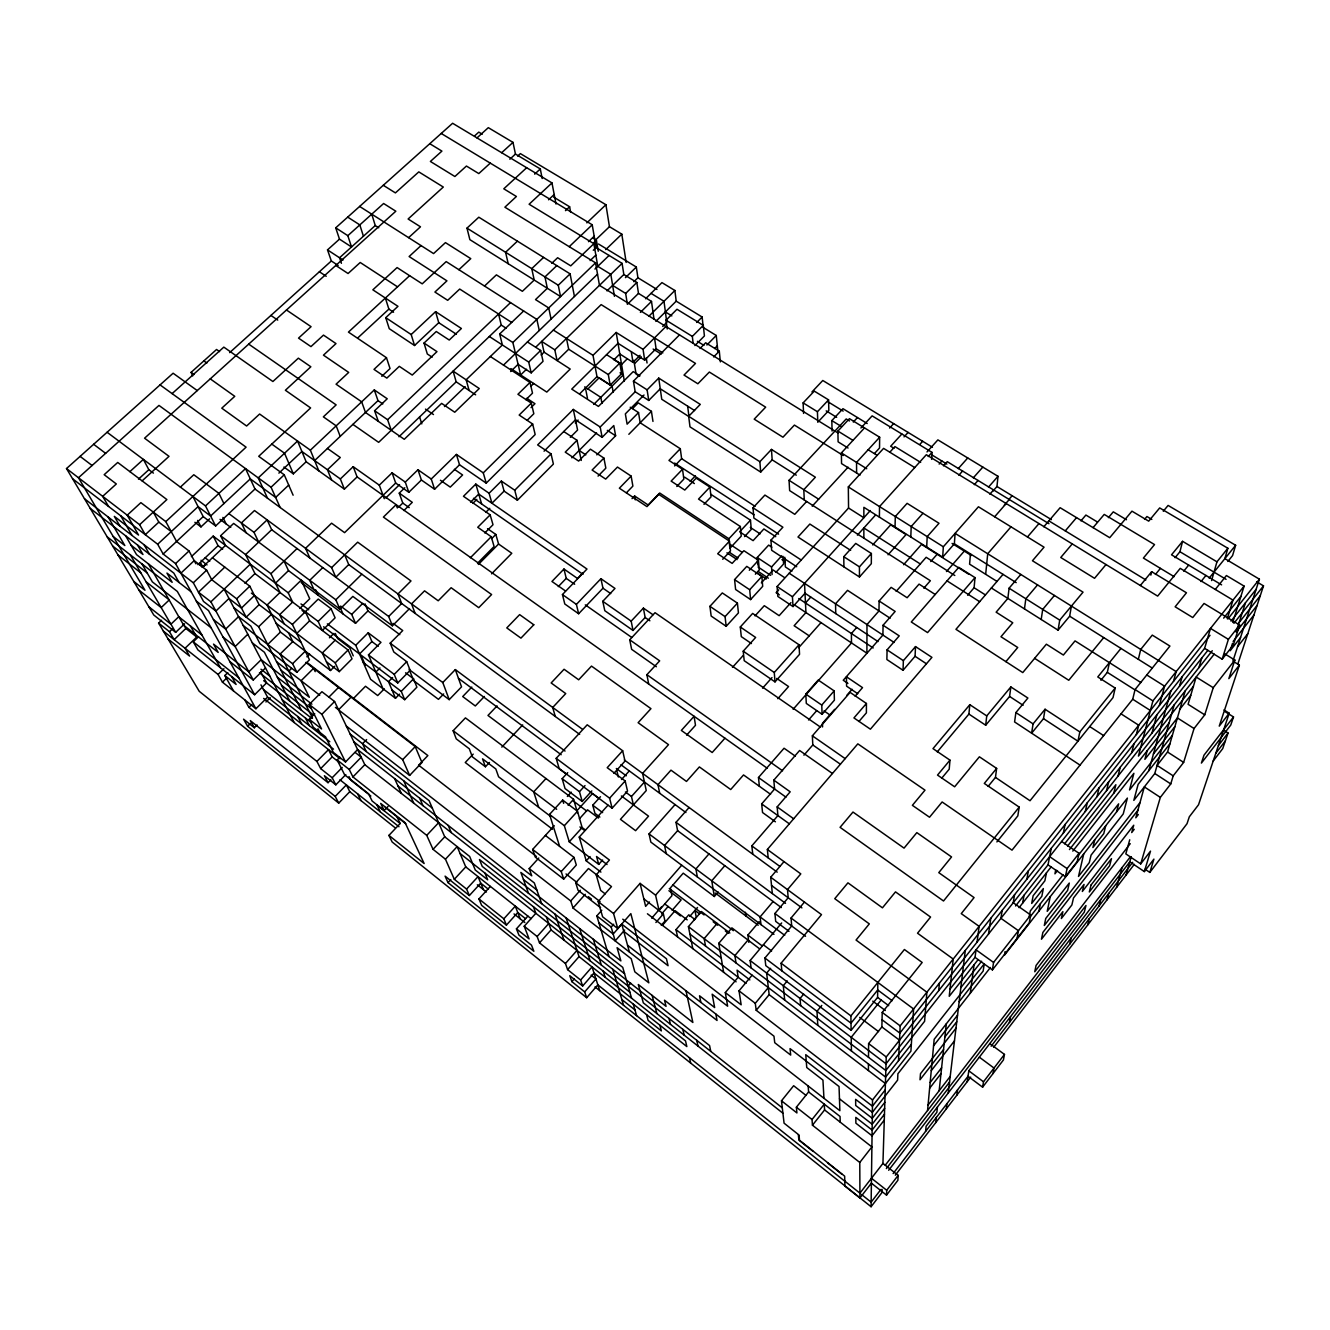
<?xml version="1.0" encoding="UTF-8"?>
<svg xmlns="http://www.w3.org/2000/svg" width="1330" height="1330" viewBox="0 0 1330 1330"><rect width="100%" height="100%" fill="white"/><g stroke="black" fill="none" stroke-linecap="round" stroke-linejoin="round"><path stroke-width="1.5" d="M863.852 538.085L863.852 527.993L920.443 564.053M803.935 755.174L812.796 744.966L812.364 735.823L850.103 692.398L866.428 703.47L866.395 712.83L858.964 721.458M843.918 566.879L843.769 556.705L855.722 543.421L871.383 553.496L871.316 563.687L859.463 576.971L797.983 537.021L809.854 524.053L850.635 550.354M868.407 1070.55L868.457 1063.983M868.507 1057.3L868.606 1043.585L881.873 1026.926L882.222 1012.429L922.172 962.471L904.4 949.504L850.901 1015.887L851.117 1030.318L765.781 965.63L764.916 958.032L791.699 925.996L791.051 918.033L804.434 902.073M848.058 448.027L838.1 441.843L837.9 431.07L849.438 418.667L879.662 437.221L879.529 447.994L874.458 453.53M879.396 517.137L879.529 506.58L926.328 454.727L1157.665 596.106L1180.242 568.359L1232.993 600.113L1227.274 618.733M594.992 986.893L871.084 1206.726L872.53 1099.943L910.917 1051.132L913.594 1008.971L791.051 918.033M935.206 594.477L919.063 584.119L907.143 597.735L891.133 587.361L879.113 600.994L878.98 610.936L866.994 624.568L866.894 653.196L794.293 604.801M879.113 600.994L895.157 611.451L883.07 625.25L882.904 635.058L843.253 680.262L847.925 683.421M851.117 1030.318L877.584 997.384L877.85 982.454M883.07 625.25L899.23 635.873L887.077 649.855L886.877 659.53L903.037 670.287L915.073 656.288L915.522 646.58L931.931 657.369L870.402 729.189L853.943 717.934L866.428 703.47M895.04 527.029L895.306 516.522L907.11 503.339L938.997 523.272L927.21 536.622L926.678 547.046M882.123 1189.369L882.023 1192.478L871.084 1206.726M844.783 1181.123L859.928 1193.16L882.937 1163.418L886.246 1056.951L1207.873 650.32M903.037 670.287L903.369 660.661L915.522 646.58M910.801 537.004L911.2 526.53L922.987 513.28M805.98 1095.371L793.644 1085.729L781.491 1100.791L784.068 1123.168L799.014 1135.005L799.53 1140.309L844.65 1176.136L844.932 1186.027L859.945 1197.981L871.399 1183.168L886.512 1195.121L886.711 1190.267L898.166 1175.354L882.937 1163.418M898.515 1060.692L900.177 1025.879L1210.017 635.324M931.648 459.382L932.014 452.383L872.131 415.874L860.926 427.994M898.166 1175.354L897.883 1180.309L886.512 1195.121M914.741 467.562L883.586 448.376L848.324 486.913L848.557 508.01L863.852 517.736L863.868 507.312L942.671 557.154L943.336 546.78L978.431 506.78L1044.05 547.179L1032.462 560.761L1083.036 592.149L1059.727 620.113L1058.065 630.154L991.382 587.976M942.671 557.154L954.358 543.804L955.106 533.363L1176.186 671.6L1173.492 681.376M969.819 704.684L968.905 714.077L985.696 725.232L986.744 715.906L969.819 704.684L932.995 748.624L949.969 760.145L949.204 769.189L941.806 778.1M970.468 553.928L969.587 564.153L997.018 581.443M967.625 595.258L974.092 587.744L975.023 577.619L958.78 567.345L911.299 621.991L927.575 632.598L975.023 577.619M925.614 1131.365L926.096 1126.261L936.869 1112.279L937.434 1107.009M927.559 1110.484L934.175 1039.312L990.434 967.492M938.697 990.634L939.396 983.153M985.663 574.294L987.725 553.745L1011 526.83M992.928 491.102L996.968 486.497L997.999 476.306L937.883 439.881L927.01 451.934M935.771 1122.57L936.32 1117.466M939.163 1090.716L946.295 1023.834M946.328 1108.854L946.943 1103.651M948.224 1093.011L965.281 950.485M1020.808 574.444L1009.088 588.209L1007.857 598.4L996.137 612.182L1012.762 622.773L1000.975 636.738L1017.733 647.494L1005.879 661.642M988.14 786.379L995.472 777.402L996.636 768.391L979.395 756.803L954.641 786.795L937.517 775.091L949.969 760.145M956.819 1095.205L957.517 1089.918M970.302 993.194L974.059 964.799M975.04 957.384L976.037 949.836L993.56 962.421L992.413 969.886L975.04 957.384L950.002 989.121M977.051 942.155L979.129 926.362L961.258 913.627L974.075 897.584L938.78 872.646L951.549 856.936L916.836 832.63L904.051 848.124L852.979 812.048L840.078 827.343L943.519 900.992L1019.196 807.111L984.3 783.437L996.636 768.391M985.696 725.232L1009.586 696.438L1010.85 686.928L1027.89 698.034L1015.887 712.581L1014.591 721.941L1080.359 765.332M1024.466 608.907L1025.829 598.766L1037.55 584.901M967.242 1081.639L968.805 1070.816L1129.818 861.807L1144.349 871.599L1153.908 859.114L1149.818 872.413L1145.047 869.205M988.523 934.026L990.784 918.282M1041.19 619.481L1042.72 609.406L1054.424 595.458M1002.155 910.418L1000.925 918.315L1018.431 930.701L1017.068 938.382M1019.196 807.111L1017.816 815.889L996.885 841.923M1045.064 709.239L1033.078 723.869L1031.615 733.179L1043.501 718.649L1045.064 709.239L1079.827 731.916L1077.948 741.192L1043.501 718.649M893.128 1173.575L968.024 1076.269L982.604 1087.175L983.502 1081.789L1004.466 1054.407L989.786 1043.585M1005.098 951.582L1004.499 955.139L1127.391 798.083L1123.235 813.943L1091.065 855.14L1089.27 862.638L1078.497 876.453L1083.734 853.877M1014.557 894.708L1013.227 902.738L1030.717 915.007L1029.254 922.804L992.413 969.886M1058.065 630.154L1069.652 616.206L1071.415 606.081M1022.654 903.087L1024.034 895.24M1026.893 879.13L1028.356 870.851M993.045 1073.526L994.009 1068.057L979.329 1057.167M1009.42 1022.471L1010.501 1016.685M1029.237 916.553L1030.285 910.984L1041.855 896.237L1043.352 888.573L1031.698 903.436L1033.127 895.755L1044.881 880.793L1046.444 872.879M1004.466 1054.407L1003.418 1059.96L982.604 1087.175M1038.913 911.166L1040.376 903.768M1015.555 905.996L1048.023 864.833L1051.282 848.291M1050.235 896.703L1047.209 911.333L1069.287 883.053L1067.641 890.368L1045.746 918.481L1044.299 925.497L1139.993 802.589M1055.754 869.887L1054.939 873.827L1057.5 870.568M1063.352 833.046L1065.114 824.45M1100.908 680.245L1107.325 672.348L1109.42 662.639M1048.023 864.833L1065.33 876.703L1067.092 868.59L1079.046 853.328L1061.606 841.474M1085.297 811.5L1087.225 802.855M1120.974 648.408L1097.782 676.953L1115.172 688.059L1113.027 697.602L1030.018 800.743L995.472 777.402M1079.046 853.328L1077.184 861.557L1065.33 876.703M1097.017 796.653L1099.046 787.925M1150.849 575.125L1151.664 571.684L1186.46 592.781L1175.138 606.796L1192.761 617.552L1204.049 603.454L1239.66 625.05L1233.276 645.067L1222.187 659.181L1204.614 648.358L1210.5 628.408L1228.388 639.348L1222.187 659.181M1069.702 944.134L1071.215 937.883M1094.756 839.795L1092.894 847.526L1103.767 833.611L1105.712 825.797M1106.56 790.619L1108.655 781.924M1138.347 659.314L1140.724 649.422L1152.279 635.108L1169.918 646.064L1135.072 689.572L1132.711 699.231L1012.014 850.153L942.122 801.973L929.52 817.235L912.38 805.332L924.998 790.153L857.833 743.852L767.36 849.471L768.191 857.883M1113.792 793.195L1115.887 784.717L1067.574 846.046M1118.031 776.072L1120.209 767.294M1175.072 557.686L1179.943 551.734L1182.57 541.327L1216.95 561.809L1211.597 580.578M1087.724 924.932L1089.337 918.631M1116.585 811.882L1118.646 803.852L1078.081 855.622M1131.68 752.763L1133.991 743.736M1136.335 734.559L1138.713 725.216L1121.024 713.844M1099.062 905.979L1100.774 899.512M1215.271 589.456L1226.41 575.541L1244.115 586.114L1152.911 700.893L1138.414 756.105L1193.426 686.28M1107.009 899.861L1108.738 893.411M1147.208 750.719L1144.881 759.33L1177.399 717.934L1194.057 728.524L1183.65 762.389L1173.193 775.856L1170.766 783.919L1160.342 797.385L1140.708 863.902L1125.828 853.893L1129.735 839.779M1151.963 733.046L1156.884 714.792M1159.411 705.415L1164.598 686.197L1146.776 674.958M1116.568 887.426L1122.038 867.592M1148.804 770.718L1170.832 691.001M1126.061 875.074L1131.248 856.72M1169.951 743.703L1138.131 784.351L1133.825 800.377L1154.789 773.511L1174.207 704.85M1179.477 686.23L1182.171 676.687M1173.193 775.856L1157.083 765.398L1167.541 752.015L1185.213 690.902M1043.817 526.763L1060.126 507.711L1109.719 537.702L1131.946 511.169L1148.704 521.144L1159.693 507.927L1227.873 548.259L1224.864 558.65L1259.41 579.182L1232.91 661.126M1198.928 667.627L1201.755 658.067M1163.285 511.235L1168.106 505.433L1235.637 545.267L1232.578 555.558L1227.839 561.476M1144.349 871.599L1150.516 851.117L1140.708 863.902M1232.76 622.423L1244.115 586.114M1194.057 728.524L1204.747 714.825L1213.243 687.693L1234.855 660.062L1224.631 653.778M1232.544 643.321L1230.184 650.719L1240.541 637.536M1245.412 602.872L1236.119 632.049L1257.066 605.466M1234.855 660.062L1228.837 678.633L1239.377 665.116L1234.356 662.024M1237.798 664.136L1263.5 585.865L1256.7 581.825M1239.377 665.116L1219.244 726.13L1229.219 713.229L1223.966 709.937M1229.219 713.229L1198.53 804.75L1189.303 816.82L1187.025 823.702L1149.818 872.413M1224.664 730.868L1228.039 733.013L1222.736 748.591L1213.209 760.993M1233.509 716.953L1230.765 725.05L1201.406 763.088L1203.966 755.224L1233.509 716.953L1224.897 711.55M1215.77 753.329L1225.379 740.86M880.942 1189.419L871.15 1202.154L861.441 1194.44M991.133 1046.228L1132.678 862.305M895.306 1175.205L970.701 1077.134M993.61 1047.342L1134.324 864.317M885.281 1165.196L949.537 1082.055M886.362 1168.571L1084.316 912.097L1085.962 905.481L1034.757 971.748L1036.07 965.447L1130.234 843.686M888.656 1170.267L1130.517 856.603M1218.38 745.548L1228.039 733.013M1134.224 829.322L1131.714 832.563L1133.742 825.232L1082.354 891.466L1084.05 884.417L1073.493 897.999L1071.88 904.949L1061.357 918.531L1062.886 911.649L1041.457 939.229L1042.87 932.43L1137.882 810.253M928.057 1105.064L950.202 1076.436M930.152 1082.504L941.623 1067.757M1138.33 814.525L1135.803 817.8L1144.332 786.894L1160.342 797.385M929.62 1088.273L940.992 1073.626M884.284 1120.093L872.048 1135.77L855.888 1123.185L855.822 1117.383L872.114 1130.051L884.45 1114.257M955.971 1028.223L920.493 1073.692L920.011 1079.761L943.552 1049.553M859.779 1162.47L871.882 1146.926L824.583 1109.935L824.268 1104.166L812.032 1119.527L812.447 1125.197L859.779 1162.47L859.945 1197.981M931.266 1070.667L954.458 1040.875M993.56 962.421L1030.717 915.007M884.832 1102.304L872.28 1118.314L855.705 1105.479L855.639 1099.361L872.364 1112.296L897.6 1080.126L897.9 1073.759L984.217 963.868L983.186 971.016L959.163 1001.656M1030.168 916.786L1063.102 874.741M1172.395 735.241L1129.536 789.954L1133.891 773.312L1072.795 851.1M884.65 1108.339L872.197 1124.232L839.463 1098.813M933.577 1045.796L957.534 1015.172M944.899 1036.901L956.752 1021.756M885.215 1089.918L872.447 1106.178L805.764 1054.69L806.745 1067.524L822.938 1080.076L823.952 1098.297M1153.426 753.994L1174.872 726.662M1237.565 646.729L1247.789 633.712M1064.615 843.802L1214.207 654.144M1239.161 622.49L1260.258 595.757M1228.388 639.348L1239.66 625.05M911.333 1044.416L885.614 1077.084L688.425 926.628L701.425 911.515L729.838 933.012M977.733 960.11L949.238 996.303L953.211 959.03L917.534 933.211L930.568 917.052L895.506 891.881L882.455 907.825L847.942 882.837L834.758 898.681L869.305 923.885L856.054 940.061L926.894 992.197L924.599 1021.307L885.813 1070.5L718.782 943.303L731.882 927.875L759.347 948.623M1019.046 907.675L1051.149 866.894M960.825 987.675L981.607 961.241M1069.453 849.571L1169.12 722.855M1179.959 709.073L1190.732 695.374M1233.126 641.459L1253.924 615.025M1230.982 621.127L1256.135 589.306M1212.278 650.719L886.029 1063.784L750.137 960.526L781.674 922.953M1233.924 623.321L1263.5 585.865M1223.667 618.134L1240.89 596.422M1204.614 648.358L899.845 1033.094L882.056 1019.744M1227.972 618.866L1259.41 579.182M812.447 1125.197L824.583 1109.935M881.341 999.794L851.217 1037.334L851.433 1050.999M781.491 1100.791L796.919 1112.944L796.371 1107.208L808.607 1091.93L808.158 1085.978M1209.153 578.151L1235.637 545.267M1079.827 731.916L1115.172 688.059M1201.023 581.559L1205.944 575.458M1216.95 561.809L1227.873 548.259M1183.75 571.152L1188.671 565.084M821.774 1005.43L816.986 1011.315L817.8 1025.33M1103.734 637.585L1068.771 680.278L1034.607 658.333M1155.454 574.444L1160.425 568.359M1182.57 541.327L1171.531 554.81L1221.605 584.868M803.669 994.092L800.062 998.464L800.627 1005.63M1140.309 585.516L1151.664 571.684M787.244 980.925L783.287 985.713L784.683 1000.077M872.53 1099.943L756.205 1010.285L755.274 1003.319L768.324 987.591M756.205 1010.285L769.156 994.657L766.645 973.078L770.619 968.323M1106.011 564.552L1094.557 578.301L1060.758 557.486L1072.246 543.904M1144.565 519.365L1146.942 516.522L1151.83 519.432M781.841 970.85L781.109 963.203L821.491 914.624L770.718 877.251L784.002 861.624M986.744 715.906L1010.85 686.928M749.854 979.911L737.086 970.135L738.15 977.251L725.316 992.562L741.159 1004.798L739.031 990.833L752.098 975.206M937.284 751.882L968.905 714.077M748.823 942.355L747.876 935.09L759.197 921.69M1093.061 527.628L1104.233 514.411L1154.523 544.585L1143.401 558.068L1174.157 576.671M747.992 940.044L734.892 955.572L736.005 962.92M789.006 931.333L775.689 921.391L774.925 913.494L788.175 897.767L787.51 889.604L800.793 873.877L767.36 849.471M1108.389 517.653L1113.276 511.851L1126.46 519.731M773.129 901.507L760.095 916.919L760.993 924.616M1080.958 520.861L1085.895 515.043L1097.35 521.958M1065.28 530.87L1076.535 517.636M717.153 923.419L704.168 938.631L705.515 946.012M1027.458 536.971L1038.963 523.571M1003.036 574.377L955.954 629.323L1022.77 672.581L1046.378 644.202L1063.385 655.042L1075.039 640.894L1140.824 682.506M677.569 936.902L676.006 929.637L688.774 914.824L694.925 919.479M628.126 986.145L630.686 983.169M689.821 916.387L697.502 907.476M752.78 854.226L751.816 845.897L777.9 815.606L777.169 806.911L790.186 791.816L773.811 780.161L799.596 750.502L832.43 773.495M693.678 920.111L696.222 917.151L694.958 910.435L699.597 913.943M398.003 786.047L620.877 960.892L617.087 947.675L631.235 958.731L634.809 971.831L648.841 982.837L630.836 913.643L617.768 928.573L613.562 913.511L640.079 883.369L655.574 895.173L659.065 910.485L671.949 895.672L670.337 887.975L683.238 873.162L714.326 896.503L718.167 892.031M724.8 865.68L711.766 880.793L714.326 896.503M775.423 821.807L762.539 812.514L761.674 803.918L774.592 789.023L773.811 780.161M855.14 696.139L862.522 687.627L846.462 676.787L846.595 686.18L857.75 693.728M672.165 910.318L681.126 899.961L668.924 890.718M661.276 925.314L664.967 921.042L663.371 913.893L643.803 898.831M662.44 925.298L675.091 910.668L687.194 919.878M845.348 1181.639L597.852 984.865L586.68 997.733L584.685 991.897L595.956 978.963L591.135 975.139M651.7 918.182L661.742 906.628M708.94 853.927L695.906 868.939L697.319 876.919M834.625 709.356L822.439 723.37L822.572 726.945M846.745 695.424L852.081 689.289M661.625 913.976L668.125 906.478M655.906 922.505L663.371 913.893M566.098 917.916L579.049 956.619L685.532 1040.925L686.845 1046.577L594.011 972.978L582.673 985.996L580.628 980.011L592.05 966.91L599.73 990.684M624.651 930.036L615.158 940.909L611.185 927.06L596.821 915.888L601.792 910.252M649.472 901.973L645.632 906.362L640.079 883.369M655.574 895.173L681.708 865.232M759.38 786.296L758.482 777.518L784.052 748.241L795.323 756.155M808.557 719.995L816.62 710.752M822.106 714.293L821.757 705.066L834.159 690.885L818.216 680.029L805.814 694.127L806.296 703.42L822.106 714.293L834.392 700.195L834.159 690.885M923.835 588.192L930.352 580.728L789.638 490.604L789.056 480.313L846.213 418.95L849.488 420.962M1009.453 498.817L1012.13 495.741M946.495 571.551L964.3 551.102M1004.316 505.184L1009.271 499.498M994.657 516.771L1006.178 503.538M623.72 931.283L668.059 965.713L666.463 958.78L621.758 924.134L613.18 934.042L598.932 922.937M584.685 991.897L571.867 981.64L574.361 978.78M896.154 591.401L926.162 557.287L954.807 575.491M793.129 709.306L851.483 642.939L851.4 633.496L856.636 627.544M988.506 487.113L997.999 476.306M580.628 980.011L567.611 969.637L579.049 956.619M930.767 561.543L937.151 554.261M989.869 494.178L993.593 489.939M611.185 927.06L613.662 924.234M689.09 807.51L676.006 822.322L677.602 830.685L664.535 845.498L666.214 853.627M567.611 969.637L565.45 963.502L576.971 950.401M617.768 928.573L602.623 916.802L598.168 901.607L611.484 886.578L596.222 874.857L609.423 860.028L579.248 837.052L608.01 805.199M777.801 698.699L788.557 686.546L776.72 678.416M973.311 477.836L982.82 467.113M903.585 564.718L921.54 544.386L968.722 574.227M974.308 484.669L978.032 480.463M773.977 934.342L650.852 842.106L649.04 833.91L675.075 804.583M762.572 688.175L771.999 677.602M798.648 647.71L821.009 622.623M958.232 468.642L967.741 457.969M565.45 963.502L539.514 942.854L551.052 929.903L546.447 916.985M715.856 1014.059L717.036 1020.459L573.031 908.024L585.25 894.292M724.933 738.2L712.198 752.514L681.342 730.419L694.094 716.288L695.49 725.299L686.646 735.124M740.295 626.995L755.639 637.452L743.221 651.185L744.202 660.694L775.008 681.891L799.546 654.31L799.031 644.751L752.647 613.429L740.295 626.995L741.292 636.621L751.45 643.554M888.074 554.793L906.046 534.577L890.668 524.851L872.679 544.934M958.864 475.209L962.588 471.036M600.595 907.725L578.035 890.236L575.724 882.788L588.475 868.523L598.184 875.971M859.463 576.971L859.446 566.846L871.383 553.496M585.416 830.02L582.141 827.559L577.469 811.25L562.657 800.062L549.523 814.426L564.336 825.697L569.257 841.807L598.733 864.367L602.606 860.028M539.514 942.854L537.137 936.52L548.758 923.502M573.031 908.024L570.736 900.975L580.329 890.219M775.008 681.891L774.276 672.498L799.031 644.751M527.877 916.104L516.439 928.839L529.107 938.93L524.22 926.245L535.84 913.294L533.43 906.727M939.146 464.07L941.889 461.011M600.911 872.098L586.231 860.842L590.055 856.57M943.519 465.832L947.243 461.676L1048.954 523.704M574.011 857.418L576.322 865.032L563.687 879.113L561.243 871.582L574.011 857.418L545.383 835.44M633.396 804.899L631.467 796.487L644.452 782.057M805.481 602.989L810.735 597.137M525.583 918.731L517.769 912.53L506.414 925.115L503.854 918.797L515.292 906.146L520.196 918.814M732.481 667.361L743.254 655.424M790.968 602.59L779.147 615.674L764.285 605.682L755.041 615.873M848.557 508.01L777.102 586.547L777.801 596.422L793.013 606.563L805.016 593.246L878 641.575M857.401 535.142L875.389 515.192M928.274 456.523L932.014 452.383M612.116 808.191L627.527 791.101L625.167 780.959L607.212 767.693L622.656 750.735L587.212 724.8L556.189 758.333L559.199 768.607L612.116 808.191L609.606 798.183L556.189 758.333M621.509 779.513L629.306 770.918M569.257 841.807L582.141 827.559M609.606 798.183L625.167 780.959M793.013 606.563L792.431 596.738L870.319 510.57M576.788 810.884L592.482 793.611L598.467 798.1M564.336 825.697L577.469 811.25M778.715 589.822L776.105 592.681L779.397 594.892M613.895 773.329L625.017 761.093L622.656 750.735M350.139 734.027L531.767 875.822L529.19 868.59L538.783 858.033M579.348 818.864L587.544 809.82L598.467 818.05M599.863 817.069L594.959 813.378L592.748 805.215L600.462 796.703M919.961 444.27L922.671 441.277M591.817 790.918L582.224 801.475L579.481 791.683L585.017 785.598M889.82 452.2L894.94 446.597L920.659 462.391M568.126 805.315L573.596 799.313L465.433 717.884L453.148 730.735L456.24 738.865L469.34 748.823L472.3 756.77L485.417 766.762L489.44 762.472M904.051 436.872L908.107 432.416M563.687 879.113L535.275 857.085L532.632 849.438L554.261 825.697M761.342 582.856L773.096 570.005L784.567 577.602M567.361 796.471L571.268 792.181M726.18 626.297L738.433 612.897L737.418 603.138L722.29 592.931L709.937 606.33L711.168 616.056L726.18 626.297L725.066 616.621L737.418 603.138M750.602 599.581L762.688 586.347L761.874 576.422L746.762 566.381L734.576 579.614L735.606 589.489L750.602 599.581L749.688 589.739L761.874 576.422M901.856 434.012L890.668 446.265L894.009 448.31M776.022 572.266L783.586 564.003L783.104 556.389M506.414 925.115L481.643 905.331L478.933 898.93L490.371 886.395M879.662 437.221L856.553 462.391L856.603 473.014M755.374 574.227L759.264 569.988L758.449 560.312L743.902 550.703L732.148 563.388L717.701 553.762L729.455 541.144L658.749 494.361L646.962 506.614L619.364 488.21L631.135 476.107L617.469 467.063L605.699 479.099L592.116 470.055L603.903 458.085L590.42 449.174L578.65 461.078L565.25 452.15L577.037 440.313L563.737 431.519M889.587 428.044L893.644 423.622M488.393 889.238L480.729 883.153L469.374 895.539L466.581 889.088L478.019 876.62L483.389 889.604M772.115 574.527L771.55 566.962L781.707 555.874M757.867 565.084L757.236 557.503L768.657 545.101L771.832 547.179M749.305 570.254L758.449 560.312M812.198 506.198L848.058 467.212M582.224 801.475L565.051 788.557L562.158 778.682L567.694 772.647M859.978 475.126L841.541 463.605L841.375 452.932L864.5 427.911M516.439 928.839L518.916 935.09L531.501 945.148L533.862 951.266L447.994 882.605L450.804 879.562M545.998 778.532L533.696 791.865L538.733 807.376M454.311 879.296L465.749 866.911L457.154 846.612L445.45 859.197L454.311 879.296L466.581 889.088M648.674 684.019L646.895 674.692L659.663 660.844L629.722 639.797L655.042 612.698L820.527 727.144M796.703 566.73L771.666 550.288L770.918 540.18L782.888 527.212L753.013 507.811L764.916 495.076L794.775 514.328L806.579 501.526M722.722 559.265L730.486 550.903L729.455 541.144M744.567 536.605L751.284 529.373L750.486 520.196L710.719 494.228M853.295 422.059L857.468 417.57M740.328 526.497L741.242 536.123L729.904 548.326L728.89 538.766L740.328 526.497L698.533 499.082L709.904 487.096L696.172 478.152L684.784 490.055L671.135 481.111L682.523 469.257L668.973 460.429L680.295 448.725L640.162 422.774L638.533 412.583L630.221 407.229M750.486 520.196L739.663 531.801L753.096 540.645L763.902 528.958L775.739 536.688M633.014 630.453L645.133 617.486L643.404 608.109L631.185 621.143L633.014 630.453L604.801 610.703L602.773 601.31L614.992 588.442L600.927 578.7L576.405 604.385L578.633 613.745L602.972 588.209L600.927 578.7M832.065 431.07L831.832 420.596L842.971 408.692L867.21 423.522M445.45 859.197L433.031 849.338L444.735 836.819L429.125 800.693L353.88 741.857M433.031 849.338L426.731 835.356L438.634 822.688M694.593 410.571L660.262 388.776L648.741 400.446L647.112 389.823L658.732 378.102L700.278 404.387L688.674 416.307L689.987 426.847L760.677 472.067L759.879 461.71L771.467 449.424L815.373 477.204L803.802 489.706L804.268 499.964M501.826 747.111L522.673 724.933M760.677 472.067L772.165 459.848L771.467 449.424M828.573 399.865L828.839 410.438L817.784 422.225L817.435 411.718L828.573 399.865L814.276 391.12L803.12 402.89L803.569 413.431M473.197 754.127L465.251 762.506L552.532 829.255M586.68 997.733L392.151 841.99L388.925 835.39L400.164 823.519L396.988 816.753M703.986 504.336L711.051 496.888L709.904 487.096M811.932 391.968L822.788 380.496L932.43 447.229M497.071 705.898L487.977 715.457L565.832 773.678M346.332 726.08L409.64 775.423L421.959 762.539L415.226 746.612L305.883 662.373M339.815 757.219L337.155 759.945L344.62 774.792L368.593 793.794L372.101 800.976L384.137 810.519L388.028 806.446M676.804 486.481L683.853 479.116L682.523 469.257M418.501 765.365L427.861 755.573L307.114 662.556M484.403 696.471L475.309 705.964L462.707 696.554L471.801 687.095M690.137 481.327L695.39 475.841M409.64 775.423L402.691 759.646L415.226 746.612M582.856 572.947L577.536 578.484L563.97 569.024L551.95 581.459L565.516 590.986M578.633 613.745L564.785 603.97L562.44 594.56L586.979 569.04L478.733 494.095L470.587 502.191M449.207 699.646L461.527 686.862L455.326 669.589L442.79 682.523L449.207 699.646L410.155 670.303L406.714 661.675L393.796 651.983L390.205 643.171L402.724 630.553L393.032 623.354M558.284 586.613L566.231 578.367L563.97 569.024M674.609 465.949L681.625 458.667L680.295 448.725M349.79 791.683L338.734 803.12L335.21 796.404L346.365 784.9L349.79 791.683L394.944 827.626M632.033 498.634L634.61 495.974L648.159 505.001L659.697 493.014L728.89 538.766M443.671 693.944L438.451 699.347L413.663 680.677L409.091 669.206M426.731 835.356L352.932 776.936L349.258 769.505L361.228 757.186L355.176 752.448M330.871 779.796L328.045 782.688L324.387 775.706L335.825 784.833L345.817 774.559M626.397 492.798L632.881 486.115L631.135 476.107M352.932 776.936L364.819 764.683L334.578 701.509L321.926 691.716L309.225 704.435L321.561 728.94L309.225 719.264L314.728 713.728M392.034 690.054L404.702 699.68L416.889 687.178L413.547 678.799L405.584 672.797M366.615 739.547L362.541 743.719L366.216 751.5M309.225 719.264L313.298 727.227L325.534 736.853L333.331 752.364L345.517 761.974L357.587 749.588L432.35 808.141M335.825 784.833L332.184 777.767L342.242 767.443M320.68 768.607L332.168 756.87L328.493 749.621L316.906 761.425L320.68 768.607L332.184 777.767M404.702 699.68L401.261 691.367L413.547 678.799M327.363 623.87L355.725 645.283L370.588 679.298L395.509 698.283L399.532 694.16M713.678 356.922L719.297 351.187L705.665 342.774L700.029 348.477M598.051 476.107L605.848 468.16L603.903 458.085M323.589 626.779L397.77 682.938L410.155 670.303M491.568 573.845L511.784 553.28L498.584 544.02L495.824 534.444L487.561 528.675M628.841 434.295L651.417 411.336L638.234 402.857L632.598 408.543M397.77 682.938L394.212 674.376L406.714 661.675M714.642 348.51L717.302 345.8M392.599 677.535L388.51 681.692L395.509 698.283M384.304 688.84L377.703 695.557L365.517 686.247L353.564 698.35M338.551 709.821L351.053 697.169M375.841 672.082L379.948 667.943M596.821 454.86L615.624 435.791L613.778 425.567L602.141 437.337L575.458 419.815L544.053 451.186M638.533 412.583L627.112 424.154L625.349 413.879L644.003 395.027M706.895 345.002L716.271 335.476L703.271 327.513L702.14 317.022L676.205 301.162L674.875 290.489L661.941 282.608L645.565 298.768M345.517 761.974L321.877 714.326L334.578 701.509M477.553 563.205L494.095 546.497L491.236 536.738L477.753 527.279L490.155 514.86L463.472 496.289L475.808 484.087L489.091 493.264L491.934 503.239L504.087 491.102L501.344 481.078L489.091 493.264M478.368 564.452L498.584 544.02M694.908 345.567L704.418 335.941L703.287 325.368L676.987 309.258L666.031 320.181L667.211 328.992M696.737 322.459L702.14 317.022M383.007 688.757L368.46 654.925L380.962 642.357L368.211 632.797L355.725 645.283M328.759 697.269L338.485 687.477M470.371 557.752L491.236 536.738M602.141 437.337L600.179 427.013L635.175 391.768L633.446 381.112L679.497 334.877M491.751 538.55L495.824 534.444M571.85 457.819L596.555 432.915M693.146 343.423L692.332 336.407L703.287 325.368M409.507 608.608L392.4 625.798L388.676 616.472L401.643 603.488L397.986 593.945L410.987 580.961L357.687 542.175L331.635 567.594L335.775 577.237L348.726 564.568L344.703 554.843M551.052 453.879L553.396 464.07L517.387 500.23L514.743 490.238L551.052 453.879L537.653 444.918L573.297 409.424L600.179 427.013M639.963 375.875L633.213 371.602L598.433 406.431L571.75 389.108L618.001 343.306L644.684 360.131L656.072 348.726L654.526 337.887M570.321 437.321L577.586 430.039L573.297 409.424M326.432 661.808L339.266 671.633L352.018 658.849L348.078 650.004L309.607 620.827L305.351 611.717M359.516 653.978L371.901 641.559L368.211 632.797M484.802 532.964L493.014 524.735L490.155 514.86M644.684 360.131L643.055 349.341L665.931 326.498M553.38 330.073L593.014 355.326L596.987 376.639L610.187 385.118L621.625 373.697L619.83 363.09L606.547 354.644M614.111 359.632L619.797 353.979L632.997 362.342L640.062 355.276M339.266 671.633L335.21 662.855L348.078 650.004M485.799 512.333L489.773 508.343M575.242 422.907L578.101 420.047M593.745 404.42L623.288 374.877L620.063 372.816M634.427 363.755L641.343 356.839M392.4 625.798L352.849 596.405L339.931 609.173L335.825 599.78L233.664 523.422L220.597 535.757L270.938 573.696L279.982 592.515L267.031 605.067L280.431 632.049L330.522 670.503L334.728 666.28M301.145 582.507L355.542 623.305L367.945 610.952L364.969 603.754M610.187 385.118L608.309 374.578L619.83 363.09M335.21 796.404L247.613 726.263L243.556 719.164L254.346 727.776L257.139 725M627.162 358.917L621.559 364.503L613.413 359.333M662.722 326.449L666.779 322.409L663.986 301.278L651.052 293.365M163.341 631.085L218.07 674.46L222.459 682.174L255.925 708.74L267.579 697.186L260.963 684.867M355.542 623.305L351.702 614.377L362.824 603.338M329.441 637.802L333.863 633.413M265.95 701.974L270.223 697.735M459.532 464.785L434.594 489.24L431.252 479.016L456.406 454.428L459.532 464.785L486.215 483.139L535.175 434.544L532.665 424.021L519.165 415.06L531.318 403.106L517.935 394.279L530.005 382.458L490.371 356.507M213.448 619.564L225.668 629.073L238.535 616.638L250.838 626.131L259.949 643.67L296.873 672.298L309.474 659.796L292.384 624.418L251.37 593.114M579.681 393.83L596.987 376.639M247.613 726.263L250.389 723.503M335.16 640.212L322.309 652.997L330.522 670.503M472.848 503.322L476.838 499.365M587.893 388.959L599.148 377.77L612.099 386.082L613.18 392.184M655.873 321.394L676.205 301.162M486.215 483.139L483.289 472.865L532.665 424.021M296.873 672.298L292.6 663.72L305.301 651.151M316.906 761.425L248.91 707.344L251.802 704.484M288.776 671.185L291.553 668.425M648.874 316.241L674.875 290.489M306.881 656.787L309.591 654.094M331.054 608.708L335.11 617.851L322.342 630.487L318.169 621.409L331.054 608.708L318.236 599.082L292.384 624.418M527.145 420.33L533.829 413.73L531.318 403.106M593.014 355.326L616.189 332.467L643.055 349.341M640.395 312.384L651.5 301.411L638.483 293.398L636.854 282.475L623.837 274.495L622.091 263.39L596.123 247.546L592.216 224.77L441.227 133.466M198.586 636.688L193.249 641.808L197.887 649.871L254.629 694.726L266.565 682.922L260.63 671.766M638.483 293.398L627.378 304.304L625.665 293.431L612.631 285.401M296.756 633.462L309.607 620.827M229.807 661.542L253.265 680.012L265.501 667.959M335.825 599.78L361.81 574.194M531.019 407.612L534.976 403.705L526.78 398.302M403.904 510.537L412.283 502.341L399.266 493.131L404.802 487.744M530.72 386.382L533.679 383.489M566.497 338.435L568.675 349.225L557.087 360.58L554.81 349.84L541.692 341.411L544.053 352.167L570.204 369.042L546.796 392.084L510.92 368.61M625.665 293.431L636.854 282.475M267.729 644.485L280.431 632.049M525.865 399.698L532.515 393.165L530.005 382.458M408.809 492.3L421.394 480.014L417.969 469.756L405.284 482.092L408.809 492.3L395.692 483.056L392.084 472.832L379.316 485.167L384.27 498.683M510.654 371.536L518.085 364.304L531.202 372.865L543.039 361.328L540.645 350.472L527.428 341.96M554.81 349.84L601.16 304.62L695.49 363.423L684.019 375.077L697.868 383.772L709.339 372.051L765.664 407.163L754.21 419.15L782.971 437.221L794.409 425.085L843.237 455.525M233.548 690.968L224.82 675.524L227.779 672.648M398.618 507.112L402.774 503.073L399.266 493.131M222.459 682.174L226.815 677.901M299.799 608.458L309.724 598.749L301.212 580.163L288.211 592.781L292.617 602.074L279.666 614.709L284.121 623.803M633.861 281.744L637.918 277.771L636.322 267.031L598.517 244.005M247.796 634.244L235.144 646.546L223.074 637.137M531.202 372.865L528.708 362.076L540.645 350.472M301.494 710.336L258.652 626.763L271.569 614.194M322.774 567.611L309.74 580.296L314.03 589.755M526.514 369.258L520.645 374.96L512.865 342.508L499.664 333.963L523.638 310.987M541.127 355.01L544.053 352.167M606.995 290.888L623.837 274.495M218.07 674.46L223.922 668.741M625.433 277.654L636.322 267.031M395.692 483.056L344.586 532.648L331.586 523.189L305.551 548.309L309.873 558.035M535.807 347.113L622.091 263.39M385.783 497.985L399.549 484.619M275.493 583.172L288.477 570.62L284.038 561.077M503.488 365.102L597.519 274.18M212.434 557.736L249.791 586.181L259.101 604.668L246.183 617.17L236.657 598.816L211.669 579.631L206.649 570.171L194.197 560.628L180.88 573.197M605.715 249.624L621.808 234.147L609.456 226.699L605.915 204.72L520.379 153.615L517.653 156.109M270.938 573.696L297.056 548.542M444.486 406.564L465.168 386.648M512.865 342.508L595.557 262.841L504.885 207.197L516.406 196.491L503.787 188.81L526.663 167.73M254.479 595.491L241.462 608.059L228.993 598.483L215.892 611.052L203.54 601.459L193.316 582.789L84.455 498.7M594.942 269.076L609.074 255.443M244.903 583.222L254.961 573.579L245.585 554.593L271.686 529.722L267.114 519.88L253.997 532.332L258.685 542.125M344.37 489.141L357.105 476.921L353.198 466.68L340.364 478.95L344.37 489.141L306.149 461.759L297.554 441.028L258.253 477.869L267.529 498.235M398.967 436.755L456.173 381.843L453.114 371.137L479.265 388.526L454.744 412.234L441.627 403.389L404.27 439.299L365.467 412.466L361.677 401.826L336.074 384.187L348.693 372.417L323.456 355.16L335.991 343.589L323.489 335.11L310.954 346.615L298.535 338.119L311.07 326.681L286.482 310.006M593.296 250.256L596.123 247.546M558.268 285.219L570.105 273.864L478.817 217.206L466.98 228.145L469.872 239.649L560.545 296.573L558.268 285.219L466.98 228.145M190.389 625.931L196.74 637.02L185.036 648.275L189.608 656.089L168.029 638.965M236.657 598.816L249.791 586.181M590.121 260.597L595.84 255.094M253.265 680.012L210.905 601.825L250.306 564.153M498.567 314.013L501.26 325.085L378.651 442.341L352.882 424.386M588.492 241.678L594.178 236.241M183.091 623.654L185.851 628.458L174.147 639.647L169.459 631.7L158.586 623.088L161.529 620.295M594.693 240.813L609.456 226.699M593.612 242.875L596.389 240.198L593.213 238.269M335.709 227.829L347.828 235.676L351.519 246.964L339.483 239.134L335.709 227.829L452.616 123.274L551.983 182.925L529.107 204.238L593.878 243.689L570.753 265.85L557.619 257.737L551.784 263.29M391.253 430.288L387.612 419.715L510.521 302.625M569.223 246.682L592.216 224.77M169.459 631.7L172.401 628.89M556.805 265.601L544.968 276.906L547.328 288.278L535.524 299.599L548.741 307.962L551.069 319.1M197.272 390.588L173.1 373.231L66.5 468.559L153.765 615.009L175.693 632.332L184.604 623.803M224.803 567.145L198.469 592.199L210.905 601.825M586.863 222.858L605.915 204.72M178.419 617.054L170.922 624.202L148.877 606.796M169.309 599.88L161.179 607.577L138.885 590.038M378.319 421.361L374.594 410.737L387.229 398.767L374.295 389.923L310.372 450.172L318.801 470.82M193.316 582.789L206.649 570.171M543.588 257.405L531.751 268.643L534.211 280.048L522.391 291.303L496.406 274.861L484.519 286.05M283.922 467.046L293.348 473.846L306.149 461.759M197.921 564.668L218.07 545.649L213.182 536.106L191.404 556.605M288.71 485.068L275.643 497.437L250.289 478.883L210.606 516.023L198.087 506.614L157.672 544.236L163.141 554.012L175.577 563.604L255.925 708.74M314.628 460.579L378.003 400.629L374.295 389.923M202.227 567.395L225.485 545.4L220.597 535.757M198.469 563.77L202.941 567.195L205.751 564.519M278.884 473.131L301.877 451.485L340.364 478.95M381.793 376.307L390.039 368.543L386.465 357.704L348.443 332.101L409.623 275.676M414.544 345.501L438.75 322.708L435.592 311.652L411.186 334.545L414.544 345.501L389.258 328.676L385.733 317.671L397.969 306.332L372.849 289.824L397.088 267.579L422.225 283.839L446.182 261.611L536.855 319.4L539.282 330.488M280.165 507.511L271.054 487.229L284.238 474.793L258.718 456.306L310.605 407.928L285.385 390.255L310.838 366.781L298.352 358.169L272.899 381.51L223.822 347.13L172.102 393.613M432.134 357.188L427.312 353.979L424.037 343.057L436.273 331.519L449.224 340.031L461.394 328.493L435.592 311.652M565.466 210.672L569.622 206.765L553.629 197.106M386.465 357.704L373.996 369.391L386.847 378.102L399.316 366.349L412.25 375.06L436.971 351.635L424.037 343.057M517.42 241.162L505.583 252.268L508.21 263.722M175.577 563.604L189.01 550.969L176.574 541.476L165.801 521.609L140.88 502.64L127.231 515.176L138.553 535.059L114.314 516.373L119.999 526.148M215.643 525.965L254.978 489.024L245.535 468.592L205.502 505.915L215.643 525.965L203.191 516.605L192.9 496.489M163.141 554.012L203.191 516.605M548.542 199.799L554.194 194.513M194.911 522.308L200.98 526.896L209.608 518.816M458.883 269.707L470.77 258.635L445.45 242.625L433.58 253.581L359.632 206.433M153.299 512.1L158.802 522.141L145.269 534.677L139.633 524.702L66.5 468.559M357.72 337.97L388.875 309.125L385.368 298.036M534.677 174.147L540.296 168.927L515.458 154.064L512.998 142.377L488.31 127.663L476.988 137.904M165.801 521.609L246.083 447.163L160.066 384.902M139.633 524.702L166.882 499.565L117.722 462.458L104.172 474.694L116.325 483.954L102.676 496.339L108.545 506.431M180.381 487.113L193.798 474.744L218.935 493.397L223.922 503.571M509.839 159.218L515.458 154.064M421.045 245.585L409.108 256.54L446.93 280.846L434.91 292.051L447.695 300.314L459.714 289.059L511.684 322.442M142.127 480.878L169.01 456.34L144.571 438.202L395.825 211.221L383.622 203.507L347.828 235.676M408.609 237.654L420.48 226.815L408.111 219.001L443.306 187.048L418.8 171.886L395.409 192.9L383.273 185.286M490.271 163.125L478.8 173.582L466.431 166.05L454.893 176.508L430.388 161.462L441.909 151.105L429.773 143.707M501.659 152.717L512.998 142.377M138.47 479.149L148.844 469.69L143.357 459.399L129.875 471.635M229.641 352.633L331.336 260.979L327.513 249.89L339.483 239.134M371.752 214.163L375.26 225.535L339.549 257.771L341.428 263.307M474.577 135.926L478.783 132.119L482.258 134.197M192.734 375.875L191.088 372.367L216.557 349.491L219.55 351.602M1179.943 551.734L1226.077 579.348M996.968 486.497L1051.398 519.631M1048.855 520.878L1145.828 579.947M931.964 454.96L946.877 464.07M637.918 277.771L656.97 289.425M827.676 401.61L843.154 411.103M665.382 311.918L671.85 315.908M826.196 410.87L836.67 417.321M803.12 402.89L817.435 411.718M831.832 420.596L841.508 426.564M666.031 320.181L692.332 336.407M697.419 341.344L703.919 345.351M837.9 431.07L852.962 440.38M868.141 449.756L876.636 455.01M838.199 433.098L599.464 285.351L595.557 262.841M841.375 452.932L866.744 468.742M1213.243 687.693L1196.152 677.037L1188.089 704.318L1204.747 714.825M656.072 348.726L662.806 352.932M653.146 349.042L661.193 354.079M954.358 543.804L1016.203 582.64M1069.652 616.206L1152.345 668.109M952.08 543.421L971.332 555.524M848.324 486.913L943.336 546.78M1009.088 588.209L1059.727 620.113M1135.072 689.572L1152.911 700.893M974.092 587.744L985.447 594.942M1107.325 672.348L1134.972 689.904M772.165 459.848L796.271 475.159M639.281 376.074L636.056 374.029L633.878 360.28M633.446 381.112L647.112 389.823M688.674 416.307L759.879 461.71M789.056 480.313L818.648 499.182M947.043 580.877L979.645 601.659M1132.711 699.231L1150.384 710.503M375.26 225.535L378.734 227.763M568.675 349.225L608.309 374.578M635.175 391.768L648.741 400.446M347.695 217.106L359.815 224.886L363.423 236.225M1167.541 752.015L1183.65 762.389M501.26 325.085L506.165 328.244M584.685 386.88L600.827 397.338L601.958 403.406M843.769 556.705L859.446 566.846M681.625 458.667L755.041 506.314M489.34 336.507L528.708 362.076M1089.719 726.562L1103.651 735.606M1154.789 773.511L1170.766 783.919M674.643 463.073L754.11 514.81M778.565 534.145L753.894 518.068L753.013 507.811M397.52 286.831L360.214 262.492L348.061 273.515L335.792 265.451M684.618 477.187L694.376 483.555M607.328 430.355L615.624 435.791M327.513 249.89L343.007 260.032M438.75 322.708L456.356 334.229M770.918 540.18L801.225 560.03M890.119 618.217L847.543 590.337L835.539 603.803L835.755 613.612M1009.586 696.438L1023.102 705.282M750.32 527.412L760.112 533.829M331.336 260.979L338.169 265.468M1015.887 712.581L1033.078 723.869M781.94 559.614L785.365 561.859M791.882 571.235L785.382 566.946L784.767 557.253M388.875 309.125L393.564 312.218M789.205 573.247L894.126 642.457M915.073 656.288L926.461 663.803M757.236 557.503L771.55 566.962M319.383 271.752L326.216 276.274M730.453 544.602L742.223 552.382M385.733 317.671L411.186 334.545M887.077 649.855L903.369 660.661M758.034 566.979L770.668 575.358M579.165 450.454L585.815 454.86M729.738 552.549L738.083 558.085M758.2 571.451L768.341 578.184M798.765 598.533L873.178 647.976M726.928 552.848L737.119 559.614M757.651 573.263L766.28 578.999M777.102 586.547L792.431 596.738M456.173 381.843L475.641 394.827M734.576 579.614L749.688 589.739M809.205 635.856L794.126 625.732L805.93 612.565L804.534 583.355M425.5 409.108L433.48 414.544M709.937 606.33L725.066 616.621M270.921 315.443L277.737 320.098M501.344 481.078L514.743 490.238M1049.636 856.636L1067.092 868.59M378.003 400.629L382.807 403.938M456.406 454.428L483.289 472.865M743.221 651.185L774.276 672.498M805.814 694.127L821.757 705.066M504.087 491.102L517.387 500.23M823.985 710.885L830.203 715.158M374.594 410.737L387.612 419.715M454.394 469.324L462.591 474.976L450.272 487.113L440.43 480.263M643.404 608.109L652.98 614.743M473.48 498.301L582.989 574.344M602.972 588.209L610.719 593.596M645.133 617.486L649.871 620.794M248.71 344.121L336.141 404.885L323.356 416.855L336.191 425.849L340.197 436.373M812.364 735.823L845.182 758.632M417.969 469.756L431.252 479.016M812.796 744.966L840.427 764.235M602.773 601.31L631.185 621.143M566.231 578.367L574.66 584.252M421.394 480.014L434.594 489.24M585.3 604.867L631.683 637.419M392.084 472.832L405.284 482.092M562.44 594.56L576.405 604.385M656.372 666.746L631.634 649.323L629.722 639.797M203.856 360.896L206.865 363.024M327.446 448.443L340.281 457.52L327.446 469.739L331.536 479.947M353.198 466.68L379.316 485.167M646.895 674.692L782.589 770.818M402.774 503.073L409.241 507.644M357.105 476.921L767.344 768.324M210.256 378.867L234.762 396.323L221.778 408.177L246.615 426.016L259.616 414.029L310.372 450.172M191.088 372.367L194.08 374.495M758.482 777.518L785.947 797.136M770.552 794.293L743.537 774.941L730.719 789.538L699.381 766.928L686.48 781.442L670.968 770.153L657.968 784.683L659.697 793.262M271.802 444.104L284.537 453.231L293.348 473.846M777.169 806.911L793.661 818.765M761.674 803.918L789.355 823.835M271.054 487.229L158.968 405.417L78.47 477.753L144.97 590.254L133.781 581.476M751.816 845.897L779.746 866.329M254.978 489.024L582.224 729.106M624.302 759.979L777.202 872.148M348.726 564.568L579.647 734.393M620.944 764.767L685.914 812.547M616.322 768.491L626.264 775.822M771.533 885.481L801.907 907.891M331.635 567.594L254.496 510.537L241.378 522.923L246.133 532.748M676.006 822.322L785.531 903.336M271.686 529.722L388.676 616.472M625.416 791.982L631.467 796.487M677.602 830.685L781.308 907.575M455.326 669.589L565.034 751.051M621.376 795.955L648.541 816.155L635.59 830.685L620.445 819.33L646.264 790.552L642.59 773.395L668.508 744.65L638.117 722.705L650.952 708.657L591.501 666.097L578.666 679.796L564.07 669.256L551.152 682.955L565.732 693.578L552.715 707.46L555.258 716.471M774.925 913.494L805.548 936.287M892.147 1000.709L877.717 989.986L851 1023.169L764.916 958.032M367.945 610.952L399.798 634.643M458.451 678.3L561.177 754.725M228.826 513.58L253.997 532.332M877.584 997.384L888.689 1005.663M968.805 1070.816L983.502 1081.789M649.04 833.91L784.717 935.323M872.763 1001.141L885.315 1010.517M340.63 606.081L351.702 614.377M390.205 643.171L442.79 682.523M107.098 432.267L205.502 505.915M882.222 1012.429L900.177 1025.879M220.032 519.348L230.755 527.378M288.477 570.62L339.931 609.173M715.291 893.045L758.216 925.231M562.158 778.682L579.481 791.683M148.844 469.69L153.416 473.114M592.748 805.215L602.623 812.613M371.901 641.559L378.235 646.313M881.873 1026.926L899.496 1040.176M573.297 800.959L586.713 811.051M763.354 944.782L771.6 951M859.695 1017.4L878.548 1031.615M747.876 935.09L762.007 945.763M93.649 444.287L105.635 453.347M781.109 963.203L850.901 1015.887M213.182 536.106L288.211 592.781M300.979 603.92L308.693 609.755M368.46 654.925L394.212 674.376M672.664 884.799L733.362 930.668M218.07 545.649L222.642 549.124M254.961 573.579L318.169 621.409M302.06 610.47L305.119 612.798M669.289 888.556L704.102 914.924M713.163 921.79L717.701 925.215M725.299 930.967L728.341 933.278M868.606 1043.585L886.246 1056.951M363.273 662.539L401.261 691.367M453.148 730.735L556.672 809.305M579.93 826.944L584.618 830.502M80.116 456.389L92.103 465.5M550.786 816.554L498.6 776.803L495.824 768.956L482.541 758.848L485.417 766.762M665.05 904.151L680.495 915.921M158.802 522.141L171.238 531.618M205.153 557.852L209.724 561.343M607.045 864.517L596.538 856.503L598.733 864.367M201.03 560.263L207.048 564.884M259.101 604.668L335.21 662.855M689.921 934.076L721.242 958.032M769.156 994.657L885.414 1083.551M276.025 623.188L301.062 642.373M676.006 929.637L746.08 983.319M647.427 913.777L736.089 981.839M739.031 990.833L755.274 1003.319M72.585 478.75L157.672 544.236M233.814 607.627L258.652 626.763M605.183 893.876L600.661 890.402L596.222 874.857M566.048 873.976L576.871 882.355M243.207 625.516L292.6 663.72M532.632 849.438L561.243 871.582M575.724 882.788L600.079 901.64M622.756 919.18L773.977 1036.186L774.742 1042.72L790.685 1055.072L790.053 1048.622L839.047 1086.527L839.862 1110.683L627.527 945.231M90.274 508.442L173.848 573.13L179.068 582.474M598.168 901.607L613.562 913.511M418.867 765.382L536.472 856.487M588.342 896.686L591.451 899.08M131.121 545.283L142.975 554.494L137.539 545.034M191.254 591.933L166.948 573.08L172.169 582.324L136.541 554.643L125.602 535.79M252.318 642.872L264.387 652.249L289.774 701.143M276.54 661.675L319.732 695.224M335.409 707.394L402.691 759.646M113.183 536.489L124.837 545.533L108.079 516.938M196.325 601.094L208.527 610.586L254.629 694.726M280.863 670.087L293.016 679.547M107.181 536.838L177.322 591.434L220.364 667.643M529.19 868.59L570.736 900.975M112.651 546.015L147.181 572.947M277.355 677.219L311.885 704.168M808.607 1091.93L840.045 1116.468L840.244 1122.171M118.054 555.076L140.864 572.898M211.104 627.777L152.368 581.892L141.894 563.854M309.225 704.435L321.877 714.326M260.996 669.223L269.774 676.089M281.561 685.299L311.353 708.607M146.051 581.759L169.026 599.73M259.45 672.731L313.83 715.307M523.438 879.496L536.805 889.97M263.689 680.677L311.819 718.416M178.918 616.921L201.927 634.992M282.226 699.796L311.303 722.639M364.819 764.683L622.739 967.359L631.584 998.215M796.371 1107.208L812.032 1119.527M185.851 628.458L196.74 637.02M263.456 689.522L329.79 741.724M624.551 973.71L479.465 859.529L482.241 866.395L709.588 1045.58L710.752 1051.382M267.579 697.186L333.514 749.156M444.735 836.819L469.656 856.47L475.276 870.003L487.694 879.828L484.985 873.162M193.249 641.808L238.752 677.718M263.656 698.433L340.081 758.765M460.064 853.478L782.273 1107.84M871.466 1178.247L886.711 1190.267M337.155 759.945L349.258 769.505M332.168 756.87L339.366 762.556M551.052 929.903L629.871 992.23M782.888 1113.21L643.304 1002.853L638.3 984.516L666.047 1006.361L664.518 1000.193L692.864 1022.471L685.981 990.767M224.82 675.524L236.108 684.451L231.719 676.621M465.749 866.911L531.052 918.614M370.837 796.038L350.738 780.095L348.992 776.587M385.318 807.51L405.783 823.736M400.164 823.519L377.038 805.149L380.314 811.899M477.337 884.783L486.448 892.014M514.028 913.926L524.851 922.521M621.858 999.545L634.942 1009.919M813.145 1151.414L798.881 1140.093L798.382 1135.022M827.509 1162.819L841.973 1174.307M524.22 926.245L537.137 936.52M339.965 779.812L398.983 826.745M478.933 898.93L503.854 918.797M328.045 782.688L250.289 720.611L254.346 727.776M469.374 895.539L445.085 876.138L447.994 882.605M582.673 985.996L569.755 975.688L571.867 981.64M388.925 835.39L424.137 863.536L405.135 822.771L380.696 803.387L384.137 810.519M338.734 803.12L199.217 691.284L158.586 623.088M130.257 554.793L175.693 632.332M120.697 515.774L132.003 535.425M148.345 563.804L183.756 625.333L218.187 652.415L213.531 644.102L248.826 671.833L261.179 659.713L309.358 697.269L301.095 680.744L313.597 668.308L315.21 671.65M144.106 544.768L149.559 554.344M244.703 699.829L248.91 707.344M189.01 550.969L195.909 563.804M200.481 562.573L202.941 567.195M224.122 589.19L294.163 722.506M297.77 716.521L301.677 724.052M197.621 520.412L200.98 526.896M305.451 718.034L309.341 725.631M312.5 718.017L280.115 654.077L292.816 641.575L288.51 632.748M317.937 728.757L320.996 734.808M357.604 793.844L360.979 800.577M222.908 517.42L226.133 523.92M394.594 778.565L401.361 793.395M315.626 589.772L318.07 595.192M335.31 633.479L337.571 638.516L349.607 647.627L353.265 655.889M403.722 780.826L413.697 803.104M419.682 798.216L422.923 805.598M284.238 474.793L293.115 495.209M339.832 606.696L342.974 613.878M361.71 656.804L365.301 665.017M448.177 825.398L451.219 832.58M415.11 613.396L411.552 603.887L424.553 590.836L438.202 600.778L451.136 587.727L478.75 607.677L491.601 594.543L383.406 517.087L396.141 504.652L397.338 507.977M528.509 893.311L520.845 872.413L534.311 882.954L541.692 903.685M554.976 914.109L563.97 940.127M579.664 928.556L590.071 960.759M419.582 416.955L421.793 423.871M549.523 814.426L559.647 846.395M593.313 939.263L601.31 964.982M603.238 971.183L605.15 977.284M562.657 800.062L563.654 803.37M596.821 915.888L608.99 956.553M612.814 969.304L623.587 1005.33M475.808 484.087L481.626 503.954M579.248 837.052L586.231 860.842M633.28 1004.117L636.588 1015.654M573.596 799.313L577.503 812.863M469.124 390.488L466.148 379.798L502.374 344.969L499.664 333.963M621.758 924.134L629.406 952.031M646.53 1014.624L648.109 1020.376L661.359 1030.9L659.88 1025.214M652.116 995.405L656.854 1013.56M669.023 1018.431L670.47 1024.333M616.721 770.186L618.35 776.969M682.839 1029.337L684.185 1035.172M689.422 1057.666L690.669 1063.086M696.754 1040.326L698.001 1046.095M577.037 440.313L581.26 460.446M700.86 1002.371L699.53 995.788L714.642 1007.542L712.165 994.208L727.626 1006.195L725.316 992.562M688.425 926.628L692.797 948.606M540.296 168.927L542.175 178.519M585.466 388.077L587.494 398.435M570.105 273.864L574.444 296.507M551.983 182.925L556.023 204.039M569.622 206.765L570.653 212.335M634.61 495.974L635.274 499.864M593.878 243.689L597.785 266.332L610.819 274.346L614.427 296.291M596.389 240.198L598.267 251.254M718.782 943.303L723.62 972.263M616.189 332.467L624.319 381.012M631.301 351.685L632.997 362.342M621.808 234.147L626.164 262.442M651.417 411.336L652.964 421.427M646.264 357.853L647.045 363.007M658.732 378.102L661.758 399.283L688.973 416.639L687.66 406.182M651.5 301.411L654.011 319.217M750.137 960.526L751.134 967.924M745.365 912.247L745.847 915.971M770.718 877.251L772.331 893.561M716.271 335.476L717.917 351.901M719.297 351.187L720.361 361.893M1091.016 885.065L1089.303 891.981L1109.636 865.714L1111.498 858.648L1091.016 885.065M533.795 624.768L520.944 638.134L506.78 627.91L519.631 614.626L533.795 624.768"/></g></svg>
